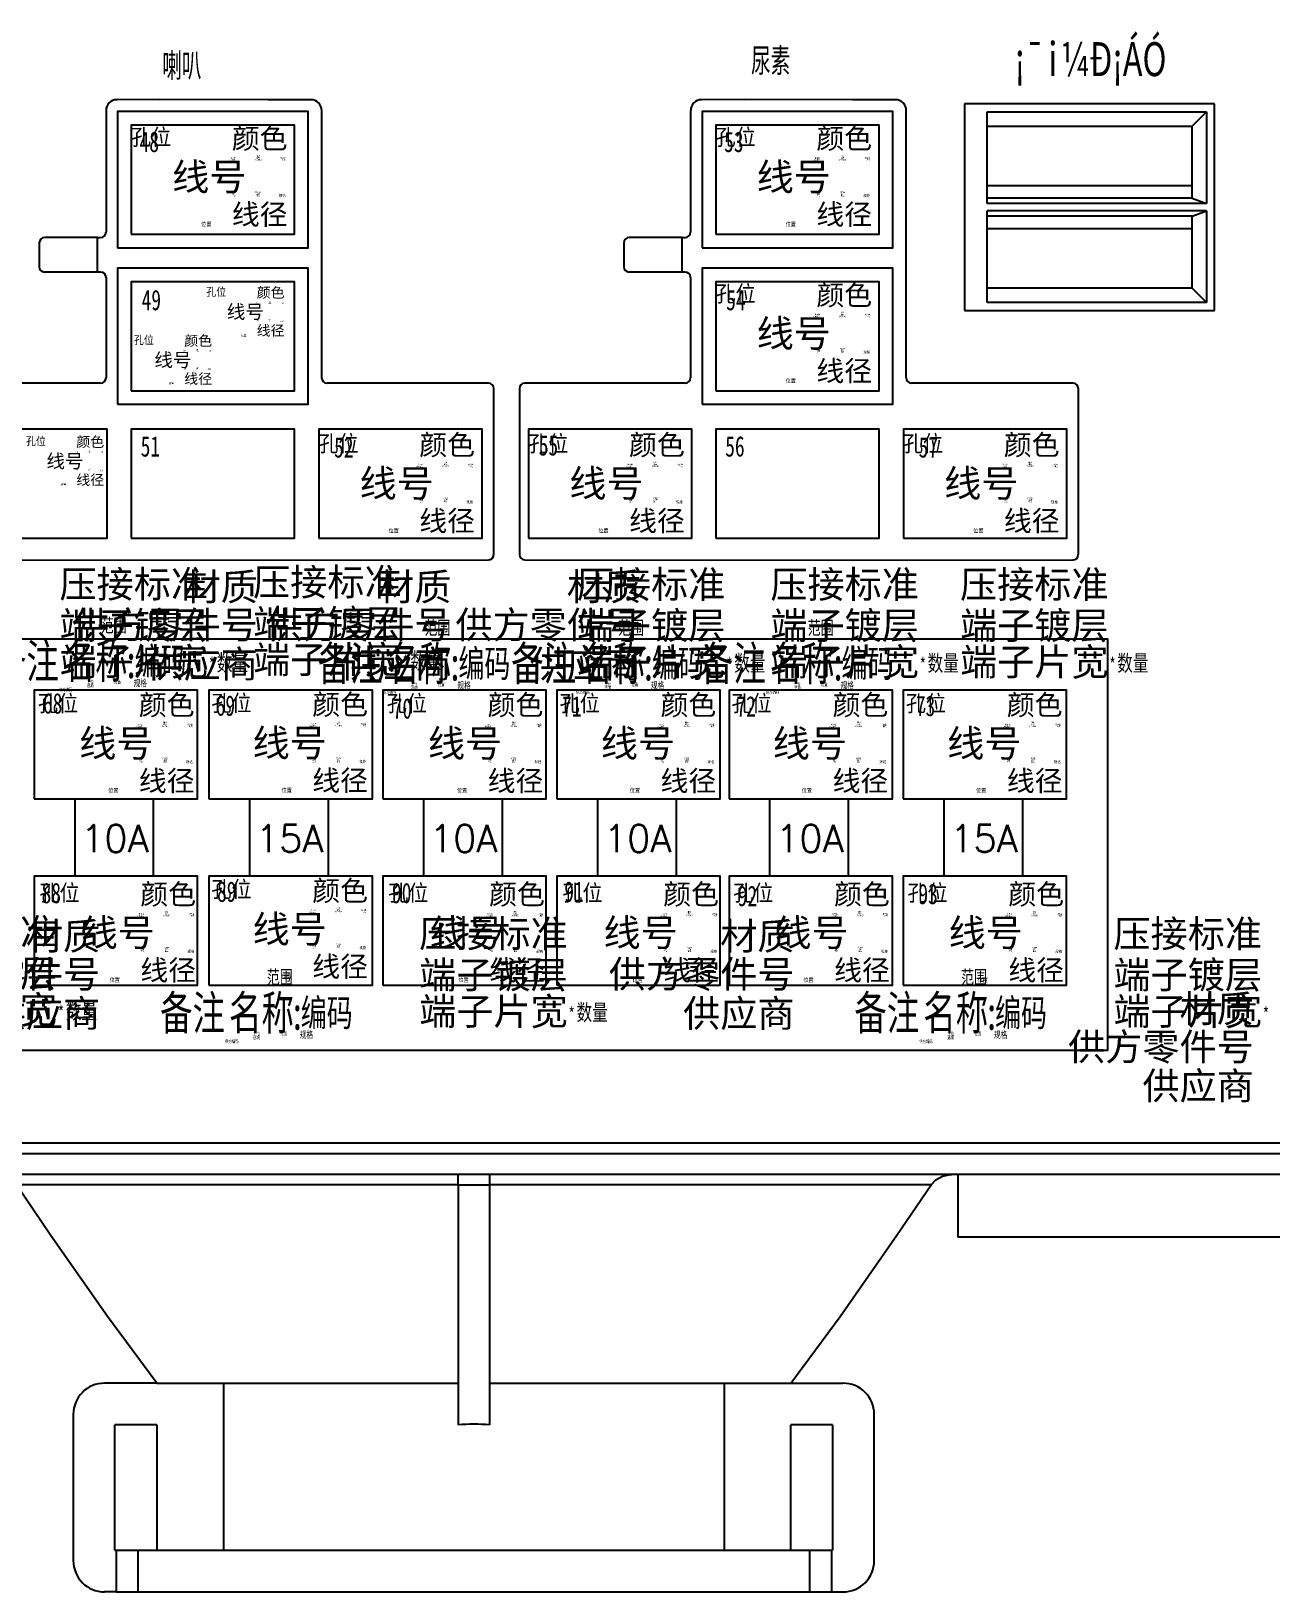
# Model space of a CAD drawing. Header units: millimetres. Extents: x -2653 to 6698, y -4403 to -42.
# Drawn here: x -2475.4 to -2384.4, y -368 to -253.4 of the extents above; entities that cross this region are included whole.
import ezdxf
from ezdxf.enums import TextEntityAlignment as Align

# ---------------------------------------------------------------- set-up
doc = ezdxf.new("R2010")
doc.units = ezdxf.units.MM
doc.header["$MEASUREMENT"] = 0
for name, color, linetype in [('文字', 3, 'Continuous'), ('轮廓线', 7, 'Continuous'), ('附件-供应商', 43, 'Continuous'), ('附件-名称', 53, 'Continuous'), ('附件-数量', 21, 'Continuous'), ('附件-编码', 52, 'Continuous')]:
    doc.layers.add(name, color=color, linetype=linetype)
for name, color, linetype, plot in [('附件-不打印', 2, 'Continuous', False), ('隐藏-剥皮长度', 2, 'Continuous', False), ('隐藏-加余量', 1, 'Continuous', False), ('隐藏-备注', 1, 'Continuous', False), ('隐藏-孔位', 1, 'Continuous', False), ('隐藏-对应端子', 2, 'Continuous', False), ('隐藏-规格', 1, 'Continuous', False), ('隐藏-辅助信息', 3, 'Continuous', False), ('隐藏-防水栓', 2, 'Continuous', False)]:
    doc.layers.add(name, color=color, linetype=linetype, plot=plot)
doc.styles.add('CL', font='', dxfattribs={"height": 2})
doc.styles.get("Standard").update_dxf_attribs({"font": 'txt', "bigfont": 'gbcbig.shx'})
doc.styles.add('灯泡', font='', dxfattribs={"width": 0.7})
doc.styles.get('CL').set_extended_font_data('SimSun')
doc.styles.get('灯泡').set_extended_font_data('NSimSun')

msp = doc.modelspace()

# ---------------------------------------------------------------- linework, layer by layer
at = {"color": 0, "lineweight": -3, "ltscale": 0.0792}
for p, q in [((-2465.96, -258.41), (-2469.13, -258.42)), ((-2423.02, -258.41), (-2426.18, -258.42))]:
    msp.add_line(p, q, dxfattribs=at)
at = {"color": 0, "lineweight": -3, "ltscale": 0.198}
for p, q in [((-2458.04, -258.42), (-2465.96, -258.41)), ((-2415.1, -258.42), (-2423.02, -258.41))]:
    msp.add_line(p, q, dxfattribs=at)
at = {"color": 0, "lineweight": -3, "ltscale": 0.079195}
for p, q in [((-2454.87, -258.42), (-2458.04, -258.42)), ((-2411.93, -258.42), (-2415.1, -258.42))]:
    msp.add_line(p, q, dxfattribs=at)
at = {"color": 0, "lineweight": -3, "ltscale": 0.458701}
for p, q in [((-2388.5, -258.72), (-2406.85, -258.72)), ((-2406.85, -273.9), (-2388.5, -273.9))]:
    msp.add_line(p, q, dxfattribs=at)
at = {"color": 0, "lineweight": -3, "ltscale": 0.3795}
for p, q in [((-2406.85, -258.72), (-2406.85, -273.9)), ((-2388.5, -273.9), (-2388.5, -258.72))]:
    msp.add_line(p, q, dxfattribs=at)
at = {"color": 0, "lineweight": -3, "ltscale": 0.189884}
for p, q in [((-2469.92, -259.21), (-2469.92, -267.34)), ((-2426.98, -259.21), (-2426.98, -267.34))]:
    msp.add_line(p, q, dxfattribs=at)
at = {"color": 0, "lineweight": -3, "ltscale": 0.249284}
for p, q in [((-2454.08, -269.73), (-2454.08, -259.21)), ((-2411.14, -269.73), (-2411.14, -259.21))]:
    msp.add_line(p, q, dxfattribs=at)
at = {"color": 0, "lineweight": -3, "ltscale": 0.402601}
for p, q in [((-2405.2, -259.31), (-2389.09, -259.31)), ((-2389.09, -266.05), (-2405.2, -266.05)), ((-2389.09, -266.57), (-2405.2, -266.57)), ((-2389.09, -273.31), (-2405.2, -273.31))]:
    msp.add_line(p, q, dxfattribs=at)
at = {"color": 0, "lineweight": -3, "ltscale": 0.168301}
for p, q in [((-2405.2, -266.05), (-2405.2, -259.31)), ((-2389.09, -259.31), (-2389.09, -266.05)), ((-2405.2, -273.31), (-2405.2, -266.57)), ((-2389.09, -266.57), (-2389.09, -273.31))]:
    msp.add_line(p, q, dxfattribs=at)
at = {"color": 0, "lineweight": -3, "ltscale": 0.037336}
msp.add_line((-2389.09, -259.31), (-2390.15, -260.37), dxfattribs=at)
at = {"color": 0, "lineweight": -3, "ltscale": 0.376201}
for p, q in [((-2405.2, -260.37), (-2390.15, -260.37)), ((-2390.15, -264.73), (-2405.2, -264.73)), ((-2390.15, -265.65), (-2405.2, -265.65)), ((-2390.15, -266.97), (-2405.2, -266.97)), ((-2390.15, -267.89), (-2405.2, -267.89)), ((-2390.15, -272.25), (-2405.2, -272.25))]:
    msp.add_line(p, q, dxfattribs=at)
at = {"color": 0, "lineweight": -3, "ltscale": 0.132}
for p, q in [((-2390.15, -265.65), (-2390.15, -260.37)), ((-2390.15, -272.25), (-2390.15, -266.97))]:
    msp.add_line(p, q, dxfattribs=at)
at = {"color": 0, "lineweight": -3, "ltscale": 0.028195}
for p, q in [((-2390.15, -265.65), (-2389.09, -266.05)), ((-2390.15, -266.97), (-2389.09, -266.57))]:
    msp.add_line(p, q, dxfattribs=at)
at = {"color": 0, "lineweight": -3, "ltscale": 0.019995}
for p, q in [((-2469.92, -267.34), (-2469.92, -268.14)), ((-2426.98, -267.34), (-2426.98, -268.14))]:
    msp.add_line(p, q, dxfattribs=at)
at = {"color": 0, "lineweight": -3, "ltscale": 0.043559}
for p, q in [((-2474.83, -268.93), (-2474.83, -270.68)), ((-2431.89, -268.93), (-2431.89, -270.68))]:
    msp.add_line(p, q, dxfattribs=at)
at = {"color": 0, "lineweight": -3, "ltscale": 0.09702}
for p, q in [((-2470.55, -268.54), (-2474.43, -268.54)), ((-2427.61, -268.54), (-2431.49, -268.54))]:
    msp.add_line(p, q, dxfattribs=at)
at = {"color": 0, "lineweight": -3, "ltscale": 0.063359}
for p, q in [((-2470.55, -271.07), (-2470.55, -268.53)), ((-2427.61, -271.07), (-2427.61, -268.53))]:
    msp.add_line(p, q, dxfattribs=at)
at = {"color": 0, "lineweight": -3, "ltscale": 0.005941}
for p, q in [((-2470.55, -268.54), (-2470.32, -268.54)), ((-2427.61, -268.54), (-2427.38, -268.54)), ((-2470.55, -271.07), (-2470.32, -271.07)), ((-2427.61, -271.07), (-2427.38, -271.07))]:
    msp.add_line(p, q, dxfattribs=at)
at = {"color": 0, "lineweight": -3, "ltscale": 0.227895}
for p, q in [((-2454.08, -278.84), (-2454.08, -269.73)), ((-2411.14, -278.84), (-2411.14, -269.73))]:
    msp.add_line(p, q, dxfattribs=at)
at = {"color": 0, "lineweight": -3, "ltscale": 0.097021}
for p, q in [((-2474.44, -271.07), (-2470.55, -271.07)), ((-2431.49, -271.07), (-2427.61, -271.07))]:
    msp.add_line(p, q, dxfattribs=at)
at = {"color": 0, "lineweight": -3, "ltscale": 0.184138}
for p, q in [((-2469.92, -271.47), (-2469.92, -278.84)), ((-2426.98, -271.47), (-2426.98, -278.84))]:
    msp.add_line(p, q, dxfattribs=at)
at = {"color": 0, "lineweight": -3, "ltscale": 0.037335}
msp.add_line((-2389.09, -273.31), (-2390.15, -272.25), dxfattribs=at)
at = {"color": 0, "lineweight": -3, "ltscale": 0.06732}
for p, q in [((-2470.32, -279.23), (-2473.01, -279.23)), ((-2427.38, -279.23), (-2430.07, -279.23))]:
    msp.add_line(p, q, dxfattribs=at)
at = {"color": 0, "lineweight": -3, "ltscale": 0.134639}
for p, q in [((-2441.83, -279.24), (-2453.69, -279.24)), ((-2398.89, -279.24), (-2410.75, -279.24))]:
    msp.add_line(p, q, dxfattribs=at)
at = {"color": 0, "lineweight": -3, "ltscale": 0.304921}
msp.add_line((-2439.55, -279.63), (-2439.56, -291.82), dxfattribs=at)
at = {"color": 0, "lineweight": -3}
for p, q in [((-2482.1, -292.22), (-2441.82, -292.23)), ((-2439.16, -292.22), (-2398.88, -292.23)), ((-2275.57, -335.08), (-2609.64, -335.08)), ((-2275.57, -335.84), (-2609.64, -335.84)), ((-2275.57, -337.38), (-2609.64, -337.38)), ((-2444.06, -338.14), (-2476.5, -338.14)), ((-2409.32, -338.14), (-2441.76, -338.14)), ((-2343, -341.97), (-2407.36, -341.97)), ((-2466.2, -364.96), (-2419.62, -364.96)), ((-2466.2, -368.02), (-2419.62, -368.02))]:
    msp.add_line(p, q, dxfattribs=at)
at = {"color": 0, "lineweight": -3, "ltscale": 0.016892}
for p, q in [((-2444.06, -338.14), (-2444.06, -337.38)), ((-2441.76, -337.38), (-2441.76, -338.14))]:
    msp.add_line(p, q, dxfattribs=at)
at = {"color": 0, "lineweight": -3, "ltscale": 0.050676}
msp.add_line((-2444.06, -338.14), (-2441.76, -338.14), dxfattribs=at)
at = {"color": 0, "lineweight": -3, "ltscale": 0.388406}
for p, q in [((-2444.06, -338.14), (-2444.06, -355.76)), ((-2441.76, -338.14), (-2441.76, -355.76))]:
    msp.add_line(p, q, dxfattribs=at)
at = {"color": 0, "lineweight": -3, "ltscale": 0.101351}
msp.add_line((-2407.36, -337.38), (-2407.36, -341.97), dxfattribs=at)
at = {"color": 0, "lineweight": -3, "ltscale": 0.08446}
msp.add_line((-2466.2, -352.7), (-2470.03, -352.7), dxfattribs=at)
at = {"color": 0, "lineweight": -3, "ltscale": 0.108064}
msp.add_line((-2466.2, -352.7), (-2461.3, -352.7), dxfattribs=at)
at = {"color": 0, "lineweight": -3, "ltscale": 0.27027}
for p, q in [((-2461.3, -352.7), (-2461.3, -364.96)), ((-2424.52, -352.7), (-2424.52, -364.96))]:
    msp.add_line(p, q, dxfattribs=at)
at = {"color": 0, "lineweight": -3, "ltscale": 0.380067}
for p, q in [((-2461.3, -352.7), (-2444.06, -352.7)), ((-2441.76, -352.7), (-2424.52, -352.7))]:
    msp.add_line(p, q, dxfattribs=at)
at = {"color": 0, "lineweight": -3, "ltscale": 0.192522}
msp.add_line((-2424.52, -352.7), (-2415.79, -352.7), dxfattribs=at)
at = {"color": 0, "lineweight": -3, "ltscale": 0.236486}
for p, q in [((-2472.33, -355), (-2472.33, -365.73)), ((-2413.49, -365.73), (-2413.49, -355))]:
    msp.add_line(p, q, dxfattribs=at)
at = {"color": 0, "lineweight": -3, "ltscale": 0.067567}
for p, q in [((-2466.2, -355.77), (-2469.27, -355.77)), ((-2416.56, -355.77), (-2419.62, -355.77)), ((-2469.19, -364.96), (-2469.19, -368.02)), ((-2467.58, -364.96), (-2467.58, -368.02)), ((-2418.24, -364.96), (-2418.24, -368.02)), ((-2416.64, -364.96), (-2416.64, -368.02))]:
    msp.add_line(p, q, dxfattribs=at)
at = {"color": 0, "lineweight": -3, "ltscale": 0.202702}
for p, q in [((-2469.27, -364.96), (-2469.27, -355.77)), ((-2466.2, -355.77), (-2466.2, -364.96)), ((-2419.62, -364.96), (-2419.62, -355.77)), ((-2416.56, -355.77), (-2416.56, -364.96))]:
    msp.add_line(p, q, dxfattribs=at)
at = {"color": 0, "lineweight": -3, "ltscale": 0.001765}
for p, q in [((-2469.27, -364.96), (-2469.19, -364.96)), ((-2416.64, -364.96), (-2416.56, -364.96))]:
    msp.add_line(p, q, dxfattribs=at)
at = {"color": 0, "lineweight": -3, "ltscale": 0.035466}
for p, q in [((-2469.19, -364.96), (-2467.58, -364.96)), ((-2418.24, -364.96), (-2416.64, -364.96)), ((-2469.19, -368.02), (-2467.58, -368.02)), ((-2418.24, -368.02), (-2416.64, -368.02))]:
    msp.add_line(p, q, dxfattribs=at)
at = {"color": 0, "lineweight": -3, "ltscale": 0.030337}
for p, q in [((-2467.58, -364.96), (-2466.2, -364.96)), ((-2467.58, -368.02), (-2466.2, -368.02))]:
    msp.add_line(p, q, dxfattribs=at)
at = {"color": 0, "lineweight": -3, "ltscale": 0.030336}
for p, q in [((-2419.62, -364.96), (-2418.24, -364.96)), ((-2419.62, -368.02), (-2418.24, -368.02))]:
    msp.add_line(p, q, dxfattribs=at)
at = {"color": 0, "lineweight": -3, "ltscale": 0.018657}
for p, q in [((-2469.19, -368.02), (-2470.03, -368.02)), ((-2416.64, -368.02), (-2415.79, -368.02))]:
    msp.add_line(p, q, dxfattribs=at)
at = {"color": 0, "lineweight": -3}
for points in [[(-2468.07, -268.29), (-2456.07, -268.29), (-2456.07, -260.29), (-2468.07, -260.29)], [(-2425.13, -268.29), (-2413.13, -268.29), (-2413.13, -260.29), (-2425.13, -260.29)], [(-2468.07, -279.79), (-2456.07, -279.79), (-2456.07, -271.79), (-2468.07, -271.79)], [(-2425.13, -279.79), (-2413.13, -279.79), (-2413.13, -271.79), (-2425.13, -271.79)], [(-2481.83, -290.62), (-2469.83, -290.62), (-2469.83, -282.62), (-2481.83, -282.62)], [(-2468.07, -290.62), (-2456.07, -290.62), (-2456.07, -282.62), (-2468.07, -282.62)], [(-2454.3, -290.62), (-2442.3, -290.62), (-2442.3, -282.62), (-2454.3, -282.62)], [(-2438.89, -290.62), (-2426.89, -290.62), (-2426.89, -282.62), (-2438.89, -282.62)], [(-2425.13, -290.62), (-2413.13, -290.62), (-2413.13, -282.62), (-2425.13, -282.62)], [(-2411.35, -290.62), (-2399.35, -290.62), (-2399.35, -282.62), (-2411.35, -282.62)], [(-2475.21, -309.78), (-2463.21, -309.78), (-2463.21, -301.78), (-2475.21, -301.78)], [(-2462.36, -309.78), (-2450.36, -309.78), (-2450.36, -301.78), (-2462.36, -301.78)], [(-2449.59, -309.78), (-2437.59, -309.78), (-2437.59, -301.78), (-2449.59, -301.78)], [(-2436.8, -309.78), (-2424.8, -309.78), (-2424.8, -301.78), (-2436.8, -301.78)], [(-2424.16, -309.78), (-2412.16, -309.78), (-2412.16, -301.78), (-2424.16, -301.78)], [(-2411.36, -309.78), (-2399.36, -309.78), (-2399.36, -301.78), (-2411.36, -301.78)], [(-2475.21, -323.45), (-2463.21, -323.45), (-2463.21, -315.45), (-2475.21, -315.45)], [(-2462.36, -323.45), (-2450.36, -323.45), (-2450.36, -315.45), (-2462.36, -315.45)], [(-2449.59, -323.45), (-2437.59, -323.45), (-2437.59, -315.45), (-2449.59, -315.45)], [(-2436.8, -323.45), (-2424.8, -323.45), (-2424.8, -315.45), (-2436.8, -315.45)], [(-2424.16, -323.45), (-2412.16, -323.45), (-2412.16, -315.45), (-2424.16, -315.45)], [(-2411.36, -323.45), (-2399.36, -323.45), (-2399.36, -315.45), (-2411.36, -315.45)]]:
    msp.add_lwpolyline(points, close=True, dxfattribs=at)
for points in [[(-2472.2, -315.45), (-2472.2, -309.78)], [(-2466.45, -309.78), (-2466.45, -315.45)], [(-2459.35, -315.45), (-2459.35, -309.78)], [(-2453.6, -309.78), (-2453.6, -315.45)], [(-2446.58, -315.45), (-2446.58, -309.78)], [(-2440.83, -309.78), (-2440.83, -315.45)], [(-2433.79, -315.45), (-2433.79, -309.78)], [(-2428.04, -309.78), (-2428.04, -315.45)], [(-2421.15, -315.45), (-2421.15, -309.78)], [(-2415.4, -309.78), (-2415.4, -315.45)], [(-2408.35, -315.45), (-2408.35, -309.78)], [(-2402.6, -309.78), (-2402.6, -315.45)], [(-2466.2, -352.7), (-2469.82, -347.79), (-2474, -341.83), (-2476.5, -338.14)], [(-2419.62, -352.7), (-2416, -347.79), (-2411.83, -341.83), (-2409.32, -338.14)], [(-2409.32, -338.14), (-2408.96, -337.76), (-2408.49, -337.5), (-2407.9, -337.38), (-2407.79, -337.38)]]:
    msp.add_lwpolyline(points, dxfattribs=at)
for centre, radius, start, end in [((-2469.13, -259.21), 0.792, 89.9804, 179.9804), ((-2454.87, -259.21), 0.792, 359.9804, 89.994), ((-2426.18, -259.21), 0.792, 89.9804, 179.9804), ((-2411.93, -259.21), 0.792, 359.9804, 89.994), ((-2470.32, -268.14), 0.396, 269.9804, 359.9804), ((-2427.38, -268.14), 0.396, 269.9804, 359.9804), ((-2474.43, -268.93), 0.396, 89.9804, 179.9804), ((-2431.49, -268.93), 0.396, 89.9804, 179.9804), ((-2474.44, -270.68), 0.396, 179.9804, 269.9804), ((-2470.32, -271.47), 0.396, 359.9804, 89.9804), ((-2431.49, -270.68), 0.396, 179.9804, 269.9804), ((-2427.38, -271.47), 0.396, 359.9804, 89.9804), ((-2470.32, -278.84), 0.396, 269.9804, 359.9804), ((-2453.69, -278.84), 0.396, 179.9804, 269.9804), ((-2441.83, -279.63), 0.396, 359.9804, 89.9804), ((-2439.16, -279.63), 0.396, 94.0407, 179.9804), ((-2427.38, -278.84), 0.396, 269.9804, 359.9804), ((-2410.75, -278.84), 0.396, 179.9804, 269.9804), ((-2398.89, -279.63), 0.396, 359.9804, 89.9804), ((-2441.84, -291.83), 0.396, 269.9804, 359.9804), ((-2439.16, -291.82), 0.396, 179.9804, 269.9804), ((-2398.9, -291.83), 0.396, 269.9804, 359.9804), ((-2470.03, -355), 2.3, 90, 180), ((-2415.79, -355), 2.3, 0, 90), ((-2442.91, -373.46), 17.74, 86.2849, 93.7151), ((-2470.03, -365.73), 2.3, 180, 270), ((-2415.79, -365.73), 2.3, 270, 0)]:
    msp.add_arc(centre, radius, start, end, dxfattribs=at)
at = {"layer": '轮廓线', "color": 0, "lineweight": -3}
for p, q in [((-2470.32, -279.23), (-2482.12, -279.23)), ((-2441.44, -291.83), (-2441.44, -279.63)), ((-2427.38, -279.23), (-2439.18, -279.23)), ((-2398.5, -291.83), (-2398.5, -279.63))]:
    msp.add_line(p, q, dxfattribs=at)
for points in [[(-2469.07, -269.29), (-2455.07, -269.29), (-2455.07, -259.29), (-2469.07, -259.29)], [(-2426.13, -269.29), (-2412.13, -269.29), (-2412.13, -259.29), (-2426.13, -259.29)], [(-2469.07, -280.79), (-2455.07, -280.79), (-2455.07, -270.79), (-2469.07, -270.79)], [(-2426.13, -280.79), (-2412.13, -280.79), (-2412.13, -270.79), (-2426.13, -270.79)], [(-2567.13, -298.03), (-2396.35, -298.03), (-2396.35, -328.25), (-2567.13, -328.25)]]:
    msp.add_lwpolyline(points, close=True, dxfattribs=at)

# ---------------------------------------------------------------- texts
at = {"color": 0, "lineweight": -3, "char_height": 1.5, "width": 3.6791, "attachment_point": 1, "style": '灯泡'}
for s, insert in [('48', (-2467.46, -260.76)), ('53', (-2424.52, -260.76)), ('49', (-2467.31, -272.38)), ('54', (-2424.37, -272.38)), ('55', (-2438.14, -283.05)), ('56', (-2424.44, -283.13)), ('51', (-2467.38, -283.13)), ('52', (-2453.17, -283.2)), ('57', (-2410.23, -283.2)), ('68', (-2474.56, -302.01)), ('69', (-2461.87, -302.17)), ('70', (-2448.87, -302.38)), ('71', (-2436.42, -302.23)), ('72', (-2423.62, -302.23)), ('73', (-2410.44, -302.2)), ('88', (-2474.66, -315.94)), ('89', (-2461.77, -315.84)), ('90', (-2448.92, -315.94)), ('91', (-2436.26, -315.84)), ('92', (-2423.52, -316.16)), ('93', (-2410.25, -316.01))]:
    msp.add_mtext(s, dxfattribs=dict(at, insert=insert))
at = {"layer": '文字', "lineweight": 0}
for s, p in [('尿素', (-2422.54, -256.6)), ('喇叭', (-2465.79, -256.96)), ('10A', (-2471.77, -313.69)), ('15A', (-2458.92, -313.69)), ('10A', (-2446.15, -313.69)), ('10A', (-2433.36, -313.69)), ('10A', (-2420.72, -313.69)), ('15A', (-2407.92, -313.69))]:
    msp.add_text(s, height=2, dxfattribs=at).set_placement(p)
at = {"layer": '文字', "style": '灯泡', "width": 0.7}
for p in [(-2468.08, -299.66), (-2444.29, -299.83), (-2430.08, -299.83), (-2416.15, -299.83), (-2455.87, -325.49), (-2404.87, -325.49)]:
    msp.add_text(':', height=2.5, dxfattribs=at).set_placement(p, align=Align.MIDDLE_CENTER)
at = {"layer": '文字', "color": 0, "lineweight": -3, "insert": (-2403.18, -254.18), "char_height": 2.5, "width": 10.5673, "attachment_point": 1, "style": '灯泡'}
msp.add_mtext('¡¯i¼Ð¡ÁÓ', dxfattribs=at)
at = {"layer": '文字', "color": 3, "style": 'CL', "flags": 1}
for tag, p in [('压接标准', (-2462.43, -294)), ('材质', (-2458.77, -294.2)), ('压接标准', (-2448.21, -293.85)), ('材质', (-2444.55, -294.2)), ('材质', (-2430.62, -294.19)), ('压接标准', (-2424.43, -294.02)), ('压接标准', (-2410.21, -294.02)), ('压接标准', (-2396.28, -294.02)), ('端子镀层', (-2462.43, -297.02)), ('供方零件号', (-2458.77, -296.99)), ('端子镀层', (-2448.21, -296.87)), ('供方零件号', (-2444.55, -296.99)), ('供方零件号', (-2430.62, -296.99)), ('端子镀层', (-2424.43, -297.04)), ('端子镀层', (-2410.21, -297.04)), ('端子镀层', (-2396.28, -297.04)), ('端子片宽', (-2462.43, -299.69)), ('端子片宽', (-2448.21, -299.54)), ('端子片宽', (-2424.43, -299.71)), ('端子片宽', (-2410.21, -299.71)), ('端子片宽', (-2396.28, -299.71)), ('压接标准', (-2473.52, -319.57)), ('材质', (-2470.35, -319.86)), ('压接标准', (-2436.01, -319.68)), ('材质', (-2419.35, -319.86)), ('压接标准', (-2385.01, -319.68)), ('端子镀层', (-2473.52, -322.59)), ('供方零件号', (-2470.35, -322.65)), ('端子镀层', (-2436.01, -322.7)), ('供方零件号', (-2419.35, -322.65)), ('端子镀层', (-2385.01, -322.7)), ('端子片宽', (-2473.52, -325.26)), ('端子片宽', (-2436.01, -325.38)), ('端子片宽', (-2385.01, -325.38)), ('材质', (-2385.61, -325.19)), ('供方零件号', (-2385.61, -327.99))]:
    msp.add_attdef(tag, text='', height=2, dxfattribs=at).set_placement(p, align=Align.MIDDLE_RIGHT)
at = {"layer": '轮廓线', "color": 7, "style": 'CL', "flags": 4}
for tag, text, height, p in [('颜色', 'NC', 1.5, (-2456.59, -261.26)), ('颜色', 'NC', 1.5, (-2413.65, -261.26)), ('线径', '0.5', 1.5, (-2456.59, -266.84)), ('线径', '0.5', 1.5, (-2413.65, -266.84)), ('颜色', 'NC', 0.75, (-2456.81, -272.58)), ('颜色', 'NC', 1.5, (-2413.65, -272.76)), ('线径', '0.5', 0.75, (-2456.81, -275.37)), ('颜色', 'NC', 0.75, (-2462.13, -276.12)), ('线径', '0.5', 1.5, (-2413.65, -278.34)), ('线径', '0.5', 0.75, (-2462.13, -278.91)), ('颜色', 'NC', 0.75, (-2470.06, -283.55)), ('颜色', 'NC', 1.5, (-2442.82, -283.77)), ('颜色', 'NC', 1.5, (-2427.41, -283.77)), ('颜色', 'NC', 1.5, (-2399.88, -283.77)), ('线径', '0.5', 0.75, (-2470.06, -286.34)), ('线径', '0.5', 1.5, (-2442.82, -289.35)), ('线径', '0.5', 1.5, (-2427.41, -289.35)), ('线径', '0.5', 1.5, (-2399.88, -289.35)), ('颜色', 'NC', 1.5, (-2463.42, -302.87)), ('颜色', 'NC', 1.5, (-2450.68, -302.84)), ('颜色', 'NC', 1.5, (-2437.8, -302.87)), ('颜色', 'NC', 1.5, (-2425.1, -302.87)), ('颜色', 'NC', 1.5, (-2412.46, -302.87)), ('颜色', 'NC', 1.5, (-2399.66, -302.87)), ('线径', '0.5', 1.5, (-2463.42, -308.45)), ('线径', '0.5', 1.5, (-2450.68, -308.42)), ('线径', '0.5', 1.5, (-2437.8, -308.45)), ('线径', '0.5', 1.5, (-2425.1, -308.45)), ('线径', '0.5', 1.5, (-2412.46, -308.45)), ('线径', '0.5', 1.5, (-2399.66, -308.45)), ('颜色', 'NC', 1.5, (-2463.31, -316.78)), ('颜色', 'NC', 1.5, (-2450.68, -316.52)), ('颜色', 'NC', 1.5, (-2437.69, -316.78)), ('颜色', 'NC', 1.5, (-2424.9, -316.78)), ('颜色', 'NC', 1.5, (-2412.35, -316.78)), ('颜色', 'NC', 1.5, (-2399.55, -316.78)), ('线径', '0.5', 1.5, (-2463.31, -322.36)), ('线径', '0.5', 1.5, (-2450.68, -322.09)), ('线径', '0.5', 1.5, (-2437.69, -322.36)), ('线径', '0.5', 1.5, (-2424.9, -322.36)), ('线径', '0.5', 1.5, (-2412.35, -322.36)), ('线径', '0.5', 1.5, (-2399.55, -322.36))]:
    msp.add_attdef(tag, text=text, height=height, dxfattribs=at).set_placement(p, align=Align.MIDDLE_RIGHT)
for height, p in [(2, (-2462.34, -264.08)), (2, (-2419.4, -264.08)), (1, (-2459.69, -273.99)), (2, (-2419.4, -275.58)), (1, (-2465.01, -277.53)), (1, (-2472.94, -284.96)), (2, (-2448.57, -286.59)), (2, (-2433.16, -286.59)), (2, (-2405.63, -286.59)), (2, (-2469.17, -305.69)), (2, (-2456.43, -305.66)), (2, (-2443.55, -305.69)), (2, (-2430.85, -305.69)), (2, (-2418.22, -305.69)), (2, (-2405.41, -305.69)), (2, (-2469.06, -319.6)), (2, (-2456.43, -319.34)), (2, (-2443.44, -319.6)), (2, (-2430.65, -319.6)), (2, (-2418.1, -319.6)), (2, (-2405.3, -319.6))]:
    msp.add_attdef('线号', text='300', height=height, dxfattribs=at).set_placement(p, align=Align.MIDDLE_CENTER)
at = {"layer": '附件-不打印', "color": 3, "style": 'CL', "width": 0.7}
for tag, height, flags, p in [('范围', 1, 1, (-2469.36, -297.03)), ('范围', 1, 1, (-2445.58, -297.21)), ('范围', 1, 1, (-2431.36, -297.21)), ('范围', 1, 1, (-2417.43, -297.21)), ('工位', 0.25, 5, (-2471.07, -301.19)), ('位置', 0.25, 9, (-2469.08, -301.19)), ('工位', 0.25, 5, (-2447.28, -301.36)), ('位置', 0.25, 9, (-2445.3, -301.36)), ('工位', 0.25, 5, (-2433.07, -301.36)), ('位置', 0.25, 9, (-2431.08, -301.36)), ('工位', 0.25, 5, (-2419.14, -301.36)), ('位置', 0.25, 9, (-2417.15, -301.36)), ('供方编码', 0.25, 5, (-2472.89, -301.76)), ('供方编码', 0.25, 5, (-2449.1, -301.93)), ('供方编码', 0.25, 5, (-2434.89, -301.93)), ('供方编码', 0.25, 5, (-2420.96, -301.93)), ('范围', 1, 1, (-2457.16, -322.87)), ('范围', 1, 1, (-2406.16, -322.87)), ('供方编码', 0.25, 5, (-2460.68, -327.59)), ('工位', 0.25, 5, (-2458.86, -327.02)), ('位置', 0.25, 9, (-2456.88, -327.03)), ('供方编码', 0.25, 5, (-2409.69, -327.59)), ('工位', 0.25, 5, (-2407.87, -327.02)), ('位置', 0.25, 9, (-2405.88, -327.03))]:
    msp.add_attdef(tag, text='', height=height, dxfattribs=dict(at, flags=flags)).set_placement(p, align=Align.MIDDLE_CENTER)
at = {"layer": '附件-不打印', "color": 1, "style": 'CL', "width": 0.7, "flags": 8}
for p in [(-2473.39, -300.91), (-2449.6, -301.08), (-2435.39, -301.08), (-2421.46, -301.08), (-2461.18, -326.74), (-2410.18, -326.74)]:
    msp.add_attdef('备注', text='', height=2.5, dxfattribs=at).set_placement(p, align=Align.RIGHT)
at = {"layer": '附件-不打印', "color": 1, "style": 'CL', "width": 0.7, "flags": 13}
for p in [(-2471.32, -301.6), (-2447.53, -301.78), (-2433.32, -301.78), (-2419.39, -301.77), (-2459.11, -327.44), (-2408.12, -327.44)]:
    msp.add_attdef('选项', p, 'ALL', height=0.25, dxfattribs=at)
at = {"layer": '附件-不打印', "color": 3, "style": 'CL', "width": 0.7, "flags": 9}
for p in [(-2467.9, -301.52), (-2444.11, -301.69), (-2429.9, -301.69), (-2415.97, -301.69), (-2455.69, -327.35), (-2404.7, -327.35)]:
    msp.add_attdef('规格', p, '——', height=0.5, dxfattribs=at)
at = {"layer": '附件-供应商', "color": 3, "style": 'CL', "flags": 1}
for p in [(-2458.77, -299.87), (-2444.55, -299.87), (-2430.62, -299.87), (-2470.35, -325.53), (-2419.35, -325.53), (-2385.61, -330.86)]:
    msp.add_attdef('供应商', text='', height=2, dxfattribs=at).set_placement(p, align=Align.MIDDLE_RIGHT)
at = {"layer": '附件-名称', "color": 3, "style": 'CL', "width": 0.7, "flags": 8}
for p in [(-2468.33, -299.66), (-2444.54, -299.83), (-2430.33, -299.83), (-2416.4, -299.83), (-2456.12, -325.49), (-2405.12, -325.49)]:
    msp.add_attdef('名称', text='端子', height=2.5, dxfattribs=at).set_placement(p, align=Align.MIDDLE_RIGHT)
at = {"layer": '附件-数量', "color": 2, "style": 'CL', "width": 0.7, "flags": 13}
for p in [(-2461.79, -299.77), (-2447.57, -299.62), (-2423.78, -299.8), (-2409.57, -299.8), (-2395.64, -299.8), (-2472.88, -325.34), (-2435.36, -325.46)]:
    msp.add_attdef('数量', text='1', height=1.2, dxfattribs=at).set_placement(p, align=Align.MIDDLE_LEFT)
at = {"layer": '附件-数量', "color": 2, "style": 'CL', "width": 0.7, "flags": 7}
for p in [(-2447.92, -299.75), (-2462.14, -299.9), (-2424.14, -299.92), (-2409.92, -299.92), (-2395.99, -299.92), (-2473.23, -325.47), (-2435.72, -325.58), (-2384.72, -325.58)]:
    msp.add_attdef('*', text='*', height=1, dxfattribs=at).set_placement(p, align=Align.MIDDLE_CENTER)
at = {"layer": '附件-编码', "color": 2, "style": 'CL', "width": 0.7}
for p in [(-2467.83, -299.66), (-2444.04, -299.83), (-2429.83, -299.83), (-2415.9, -299.83), (-2455.62, -325.49), (-2404.62, -325.49)]:
    msp.add_attdef('编码', text='', height=2, dxfattribs=at).set_placement(p, align=Align.MIDDLE_LEFT)
at = {"layer": '隐藏-剥皮长度', "color": 2, "style": 'CL', "width": 0.9, "flags": 4}
for height, p in [(0.1, (-2456.73, -262.84)), (0.1, (-2413.79, -262.84)), (0.05, (-2456.88, -273.37)), (0.1, (-2413.79, -274.34)), (0.05, (-2462.2, -276.91)), (0.05, (-2470.13, -284.34)), (0.1, (-2442.95, -285.36)), (0.1, (-2427.55, -285.36)), (0.1, (-2400.01, -285.36)), (0.1, (-2463.56, -304.45)), (0.1, (-2450.81, -304.42)), (0.1, (-2437.94, -304.45)), (0.1, (-2425.24, -304.45)), (0.1, (-2412.6, -304.45)), (0.1, (-2399.8, -304.45)), (0.1, (-2463.44, -318.36)), (0.1, (-2450.81, -318.1)), (0.1, (-2437.82, -318.36)), (0.1, (-2425.03, -318.36)), (0.1, (-2412.49, -318.36)), (0.1, (-2399.69, -318.36))]:
    msp.add_attdef('剥皮', text='', height=height, dxfattribs=at).set_placement(p, align=Align.MIDDLE_RIGHT)
at = {"layer": '隐藏-加余量', "color": 1, "style": 'CL', "width": 0.9, "flags": 4}
for height, p in [(0.1, (-2456.73, -262.7)), (0.1, (-2413.79, -262.7)), (0.05, (-2456.88, -273.3)), (0.1, (-2413.79, -274.2)), (0.05, (-2462.2, -276.84)), (0.05, (-2470.13, -284.27)), (0.1, (-2442.95, -285.22)), (0.1, (-2427.55, -285.22)), (0.1, (-2400.01, -285.22)), (0.1, (-2463.56, -304.31)), (0.1, (-2450.81, -304.28)), (0.1, (-2437.94, -304.31)), (0.1, (-2425.24, -304.31)), (0.1, (-2412.6, -304.31)), (0.1, (-2399.8, -304.31)), (0.1, (-2463.44, -318.22)), (0.1, (-2450.81, -317.96)), (0.1, (-2437.82, -318.22)), (0.1, (-2425.03, -318.22)), (0.1, (-2412.49, -318.22)), (0.1, (-2399.69, -318.22))]:
    msp.add_attdef('加余量', text='', height=height, dxfattribs=at).set_placement(p, align=Align.MIDDLE_RIGHT)
at = {"layer": '隐藏-备注', "color": 1, "style": 'CL', "width": 0.9, "flags": 5}
for height, p in [(0.1, (-2458.76, -265.45)), (0.1, (-2415.82, -265.45)), (0.05, (-2457.9, -274.67)), (0.1, (-2415.82, -276.95)), (0.05, (-2463.22, -278.21)), (0.05, (-2471.15, -285.64)), (0.1, (-2444.99, -287.96)), (0.1, (-2429.58, -287.96)), (0.1, (-2402.05, -287.96)), (0.1, (-2465.59, -307.05)), (0.1, (-2452.85, -307.03)), (0.1, (-2439.98, -307.05)), (0.1, (-2427.27, -307.05)), (0.1, (-2414.64, -307.05)), (0.1, (-2401.84, -307.05)), (0.1, (-2465.48, -320.96)), (0.1, (-2452.85, -320.7)), (0.1, (-2439.86, -320.96)), (0.1, (-2427.07, -320.96)), (0.1, (-2414.53, -320.96)), (0.1, (-2401.72, -320.96))]:
    msp.add_attdef('备注', text='', height=height, dxfattribs=at).set_placement(p, align=Align.MIDDLE_CENTER)
at = {"layer": '隐藏-孔位', "color": 6, "style": 'CL', "width": 0.9, "flags": 4}
for height, p in [(1.2, (-2468.09, -261.16)), (1.2, (-2425.15, -261.16)), (0.6, (-2462.57, -272.53)), (1.2, (-2425.15, -272.66)), (0.6, (-2467.88, -276.07)), (0.6, (-2475.81, -283.5)), (1.2, (-2454.32, -283.67)), (1.2, (-2438.91, -283.67)), (1.2, (-2411.38, -283.67)), (1.2, (-2474.92, -302.76)), (1.2, (-2462.18, -302.74)), (1.2, (-2449.3, -302.76)), (1.2, (-2436.6, -302.76)), (1.2, (-2423.97, -302.76)), (1.2, (-2411.17, -302.76)), (1.2, (-2474.81, -316.68)), (1.2, (-2462.18, -316.41)), (1.2, (-2449.19, -316.68)), (1.2, (-2436.4, -316.68)), (1.2, (-2423.85, -316.68)), (1.2, (-2411.05, -316.68))]:
    msp.add_attdef('孔位', text='', height=height, dxfattribs=at).set_placement(p, align=Align.MIDDLE_LEFT)
at = {"layer": '隐藏-对应端子', "color": 2, "style": 'CL', "width": 0.9, "flags": 4}
for height, p in [(0.1, (-2460.41, -262.86)), (0.1, (-2417.47, -262.86)), (0.05, (-2458.73, -273.38)), (0.1, (-2417.47, -274.36)), (0.05, (-2464.04, -276.92)), (0.05, (-2471.97, -284.35)), (0.1, (-2446.64, -285.37)), (0.1, (-2431.23, -285.37)), (0.1, (-2403.7, -285.37)), (0.1, (-2467.24, -304.46)), (0.1, (-2454.5, -304.44)), (0.1, (-2441.62, -304.46)), (0.1, (-2428.92, -304.46)), (0.1, (-2416.29, -304.46)), (0.1, (-2403.49, -304.46)), (0.1, (-2467.13, -318.38)), (0.1, (-2454.5, -318.11)), (0.1, (-2441.51, -318.38)), (0.1, (-2428.72, -318.38)), (0.1, (-2416.17, -318.38)), (0.1, (-2403.37, -318.38))]:
    msp.add_attdef('对应簧片', text='', height=height, dxfattribs=at).set_placement(p, align=Align.MIDDLE_RIGHT)
at = {"layer": '隐藏-规格', "color": 1, "style": 'CL', "width": 0.9, "flags": 5}
for height, p in [(0.2, (-2456.73, -265.46)), (0.2, (-2413.79, -265.46)), (0.1, (-2456.88, -274.68)), (0.2, (-2413.79, -276.96)), (0.1, (-2462.2, -278.22)), (0.1, (-2470.13, -285.65)), (0.2, (-2442.95, -287.97)), (0.2, (-2427.55, -287.97)), (0.2, (-2400.01, -287.97)), (0.2, (-2463.56, -307.06)), (0.2, (-2450.81, -307.04)), (0.2, (-2437.94, -307.06)), (0.2, (-2425.24, -307.06)), (0.2, (-2412.6, -307.06)), (0.2, (-2399.8, -307.06)), (0.2, (-2463.44, -320.98)), (0.2, (-2450.81, -320.71)), (0.2, (-2437.82, -320.98)), (0.2, (-2425.03, -320.98)), (0.2, (-2412.49, -320.98)), (0.2, (-2399.69, -320.98))]:
    msp.add_attdef('规格', text='', height=height, dxfattribs=at).set_placement(p, align=Align.MIDDLE_RIGHT)
at = {"layer": '隐藏-辅助信息', "color": 2, "style": 'CL', "width": 0.9, "flags": 5}
for tag, text, height, p in [('辅助', '辅助件', 0.1, (-2458.76, -262.55)), ('辅助', '辅助件', 0.1, (-2415.82, -262.55)), ('标识管', '', 0.1, (-2458.76, -265.2)), ('标识管', '', 0.1, (-2415.82, -265.2)), ('辅助', '辅助件', 0.05, (-2457.9, -273.23)), ('辅助', '辅助件', 0.1, (-2415.82, -274.05)), ('标识管', '', 0.05, (-2457.9, -274.55)), ('辅助', '辅助件', 0.05, (-2463.22, -276.77)), ('标识管', '', 0.1, (-2415.82, -276.7)), ('标识管', '', 0.05, (-2463.22, -278.09)), ('辅助', '辅助件', 0.05, (-2471.15, -284.19)), ('辅助', '辅助件', 0.1, (-2444.99, -285.07)), ('辅助', '辅助件', 0.1, (-2429.58, -285.07)), ('辅助', '辅助件', 0.1, (-2402.05, -285.07)), ('标识管', '', 0.05, (-2471.15, -285.52)), ('标识管', '', 0.1, (-2444.99, -287.71)), ('标识管', '', 0.1, (-2429.58, -287.71)), ('标识管', '', 0.1, (-2402.05, -287.71)), ('辅助', '辅助件', 0.1, (-2465.59, -304.16)), ('辅助', '辅助件', 0.1, (-2452.85, -304.13)), ('辅助', '辅助件', 0.1, (-2439.98, -304.16)), ('辅助', '辅助件', 0.1, (-2427.27, -304.16)), ('辅助', '辅助件', 0.1, (-2414.64, -304.16)), ('辅助', '辅助件', 0.1, (-2401.84, -304.16)), ('标识管', '', 0.1, (-2465.59, -306.81)), ('标识管', '', 0.1, (-2452.85, -306.78)), ('标识管', '', 0.1, (-2439.98, -306.81)), ('标识管', '', 0.1, (-2427.27, -306.81)), ('标识管', '', 0.1, (-2414.64, -306.81)), ('标识管', '', 0.1, (-2401.84, -306.81)), ('辅助', '辅助件', 0.1, (-2465.48, -318.07)), ('辅助', '辅助件', 0.1, (-2452.85, -317.81)), ('辅助', '辅助件', 0.1, (-2439.86, -318.07)), ('辅助', '辅助件', 0.1, (-2427.07, -318.07)), ('辅助', '辅助件', 0.1, (-2414.53, -318.07)), ('辅助', '辅助件', 0.1, (-2401.72, -318.07)), ('标识管', '', 0.1, (-2465.48, -320.72)), ('标识管', '', 0.1, (-2452.85, -320.46)), ('标识管', '', 0.1, (-2439.86, -320.72)), ('标识管', '', 0.1, (-2427.07, -320.72)), ('标识管', '', 0.1, (-2414.53, -320.72)), ('标识管', '', 0.1, (-2401.72, -320.72))]:
    msp.add_attdef(tag, text=text, height=height, dxfattribs=at).set_placement(p, align=Align.MIDDLE_CENTER)
at = {"layer": '隐藏-辅助信息', "color": 3, "style": 'CL', "width": 0.9, "flags": 5}
for tag, height, p in [('供方编码', 0.1, (-2458.76, -262.83)), ('编码', 0.1, (-2458.76, -262.69)), ('供方编码', 0.1, (-2415.82, -262.83)), ('编码', 0.1, (-2415.82, -262.69)), ('供方编码', 0.05, (-2457.9, -273.36)), ('编码', 0.05, (-2457.9, -273.3)), ('供方编码', 0.1, (-2415.82, -274.33)), ('编码', 0.1, (-2415.82, -274.19)), ('供方编码', 0.05, (-2463.22, -276.91)), ('编码', 0.05, (-2463.22, -276.84)), ('供方编码', 0.05, (-2471.15, -284.33)), ('编码', 0.05, (-2471.15, -284.26)), ('供方编码', 0.1, (-2444.99, -285.34)), ('编码', 0.1, (-2444.99, -285.21)), ('供方编码', 0.1, (-2429.58, -285.34)), ('编码', 0.1, (-2429.58, -285.21)), ('供方编码', 0.1, (-2402.05, -285.34)), ('编码', 0.1, (-2402.05, -285.21)), ('供方编码', 0.1, (-2465.59, -304.43)), ('编码', 0.1, (-2465.59, -304.3)), ('供方编码', 0.1, (-2452.85, -304.41)), ('编码', 0.1, (-2452.85, -304.28)), ('供方编码', 0.1, (-2439.98, -304.43)), ('编码', 0.1, (-2439.98, -304.3)), ('供方编码', 0.1, (-2427.27, -304.43)), ('编码', 0.1, (-2427.27, -304.3)), ('供方编码', 0.1, (-2414.64, -304.43)), ('编码', 0.1, (-2414.64, -304.3)), ('供方编码', 0.1, (-2401.84, -304.43)), ('编码', 0.1, (-2401.84, -304.3)), ('供方编码', 0.1, (-2465.48, -318.35)), ('编码', 0.1, (-2465.48, -318.21)), ('供方编码', 0.1, (-2452.85, -318.08)), ('编码', 0.1, (-2452.85, -317.95)), ('供方编码', 0.1, (-2439.86, -318.35)), ('编码', 0.1, (-2439.86, -318.21)), ('供方编码', 0.1, (-2427.07, -318.35)), ('编码', 0.1, (-2427.07, -318.21)), ('供方编码', 0.1, (-2414.53, -318.35)), ('编码', 0.1, (-2414.53, -318.21)), ('供方编码', 0.1, (-2401.72, -318.35)), ('编码', 0.1, (-2401.72, -318.21))]:
    msp.add_attdef(tag, text='', height=height, dxfattribs=at).set_placement(p, align=Align.MIDDLE_CENTER)
for tag, text, height, p in [('线种', 'FLRY', 0.1, (-2460.41, -265.33)), ('工位', '', 0.1, (-2460.41, -265.45)), ('线种', 'FLRY', 0.1, (-2417.47, -265.33)), ('工位', '', 0.1, (-2417.47, -265.45)), ('线种', 'FLRY', 0.05, (-2458.73, -274.61)), ('工位', '', 0.05, (-2458.73, -274.67)), ('线种', 'FLRY', 0.1, (-2417.47, -276.83)), ('工位', '', 0.1, (-2417.47, -276.95)), ('线种', 'FLRY', 0.05, (-2464.04, -278.16)), ('工位', '', 0.05, (-2464.04, -278.21)), ('线种', 'FLRY', 0.05, (-2471.97, -285.58)), ('工位', '', 0.05, (-2471.97, -285.64)), ('线种', 'FLRY', 0.1, (-2446.64, -287.84)), ('工位', '', 0.1, (-2446.64, -287.96)), ('线种', 'FLRY', 0.1, (-2431.23, -287.84)), ('工位', '', 0.1, (-2431.23, -287.96)), ('线种', 'FLRY', 0.1, (-2403.7, -287.84)), ('工位', '', 0.1, (-2403.7, -287.96)), ('线种', 'FLRY', 0.1, (-2467.24, -306.93)), ('工位', '', 0.1, (-2467.24, -307.05)), ('线种', 'FLRY', 0.1, (-2454.5, -306.91)), ('工位', '', 0.1, (-2454.5, -307.03)), ('线种', 'FLRY', 0.1, (-2441.62, -306.93)), ('工位', '', 0.1, (-2441.62, -307.05)), ('线种', 'FLRY', 0.1, (-2428.92, -306.93)), ('工位', '', 0.1, (-2428.92, -307.05)), ('线种', 'FLRY', 0.1, (-2416.29, -306.93)), ('工位', '', 0.1, (-2416.29, -307.05)), ('线种', 'FLRY', 0.1, (-2403.49, -306.93)), ('工位', '', 0.1, (-2403.49, -307.05)), ('线种', 'FLRY', 0.1, (-2467.13, -320.84)), ('工位', '', 0.1, (-2467.13, -320.96)), ('线种', 'FLRY', 0.1, (-2454.5, -320.58)), ('工位', '', 0.1, (-2454.5, -320.7)), ('线种', 'FLRY', 0.1, (-2441.51, -320.84)), ('工位', '', 0.1, (-2441.51, -320.96)), ('线种', 'FLRY', 0.1, (-2428.72, -320.84)), ('工位', '', 0.1, (-2428.72, -320.96)), ('线种', 'FLRY', 0.1, (-2416.17, -320.84)), ('工位', '', 0.1, (-2416.17, -320.96)), ('线种', 'FLRY', 0.1, (-2403.37, -320.84)), ('工位', '', 0.1, (-2403.37, -320.96))]:
    msp.add_attdef(tag, text=text, height=height, dxfattribs=at).set_placement(p, align=Align.MIDDLE_RIGHT)
at = {"layer": '隐藏-辅助信息', "color": 1, "style": 'CL', "width": 0.9, "flags": 5}
for height, p in [(0.1, (-2458.76, -265.33)), (0.1, (-2415.82, -265.33)), (0.05, (-2457.9, -274.61)), (0.1, (-2415.82, -276.83)), (0.05, (-2463.22, -278.16)), (0.05, (-2471.15, -285.58)), (0.1, (-2444.99, -287.84)), (0.1, (-2429.58, -287.84)), (0.1, (-2402.05, -287.84)), (0.1, (-2465.59, -306.93)), (0.1, (-2452.85, -306.91)), (0.1, (-2439.98, -306.93)), (0.1, (-2427.27, -306.93)), (0.1, (-2414.64, -306.93)), (0.1, (-2401.84, -306.93)), (0.1, (-2465.48, -320.84)), (0.1, (-2452.85, -320.58)), (0.1, (-2439.86, -320.84)), (0.1, (-2427.07, -320.84)), (0.1, (-2414.53, -320.84)), (0.1, (-2401.72, -320.84))]:
    msp.add_attdef('选项', text='ALL', height=height, dxfattribs=at).set_placement(p, align=Align.MIDDLE_CENTER)
at = {"layer": '隐藏-辅助信息', "color": 4, "style": 'CL', "width": 0.9, "flags": 4}
for height, p in [(0.3, (-2462.56, -267.56)), (0.3, (-2419.62, -267.56)), (0.15, (-2459.8, -275.73)), (0.15, (-2465.12, -279.27)), (0.3, (-2419.62, -279.06)), (0.15, (-2473.05, -286.69)), (0.3, (-2448.79, -290.07)), (0.3, (-2433.38, -290.07)), (0.3, (-2405.85, -290.07)), (0.3, (-2469.39, -309.16)), (0.3, (-2456.65, -309.14)), (0.3, (-2443.77, -309.16)), (0.3, (-2431.07, -309.16)), (0.3, (-2418.44, -309.16)), (0.3, (-2405.64, -309.16)), (0.3, (-2469.28, -323.07)), (0.3, (-2456.65, -322.81)), (0.3, (-2443.66, -323.07)), (0.3, (-2430.87, -323.07)), (0.3, (-2418.32, -323.07)), (0.3, (-2405.52, -323.07))]:
    msp.add_attdef('位置', text='ABC', height=height, dxfattribs=at).set_placement(p, align=Align.MIDDLE_CENTER)
at = {"layer": '隐藏-防水栓', "color": 2, "style": 'CL', "width": 0.9, "flags": 4}
for height, p in [(0.1, (-2460.41, -262.7)), (0.1, (-2417.47, -262.7)), (0.05, (-2458.73, -273.3)), (0.1, (-2417.47, -274.2)), (0.05, (-2464.04, -276.84)), (0.05, (-2471.97, -284.27)), (0.1, (-2446.64, -285.22)), (0.1, (-2431.23, -285.22)), (0.1, (-2403.7, -285.22)), (0.1, (-2467.24, -304.31)), (0.1, (-2454.5, -304.28)), (0.1, (-2441.62, -304.31)), (0.1, (-2428.92, -304.31)), (0.1, (-2416.29, -304.31)), (0.1, (-2403.49, -304.31)), (0.1, (-2467.13, -318.22)), (0.1, (-2454.5, -317.96)), (0.1, (-2441.51, -318.22)), (0.1, (-2428.72, -318.22)), (0.1, (-2416.17, -318.22)), (0.1, (-2403.37, -318.22))]:
    msp.add_attdef('防水栓', text='', height=height, dxfattribs=at).set_placement(p, align=Align.MIDDLE_RIGHT)

doc.saveas('drawing.dxf')
